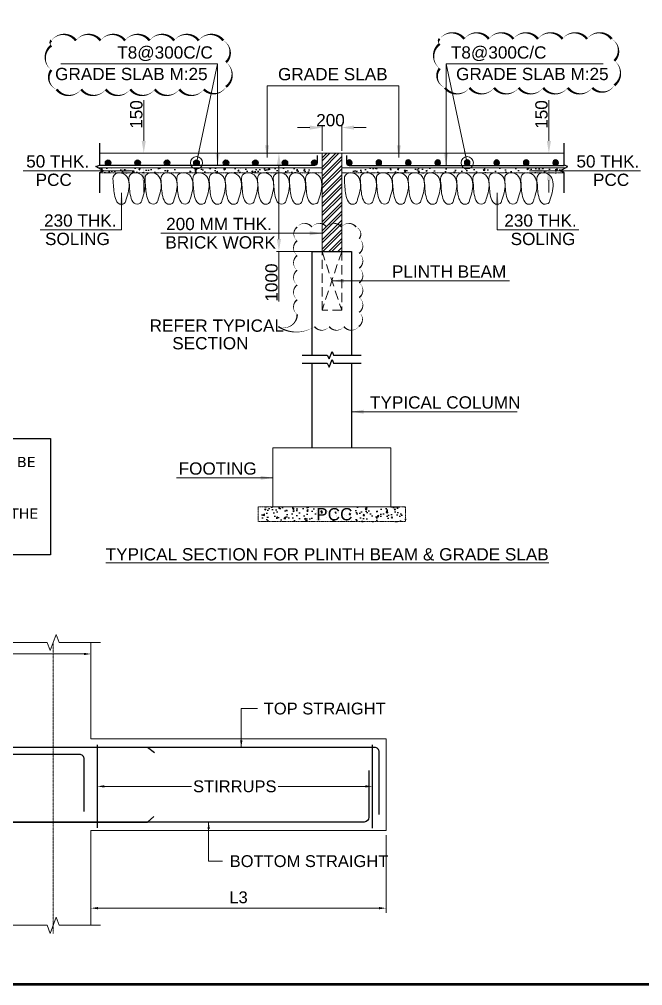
# Model space of a CAD drawing. Header units: metres. Extents: x 79516 to 173451, y -2110733 to -2039064.
# Drawn here: x 121486 to 134179, y -2110733 to -2091047 of the extents above; entities that cross this region are included whole.
import ezdxf
from ezdxf.enums import TextEntityAlignment as Align

# ---------------------------------------------------------------- set-up
doc = ezdxf.new("R2010")
doc.units = ezdxf.units.M
doc.header["$LTSCALE"] = 15
doc.header["$MEASUREMENT"] = 0
doc.header["$PDMODE"] = 35
doc.header["$PDSIZE"] = -10
doc.linetypes.add('DASHDOT', pattern=[25.399999999999995, 12.7, -6.349999999999998, 0, -6.349999999999998])
doc.linetypes.add('HIDDEN', pattern=[0.375, 0.25, -0.125])
for name, color, linetype, lineweight in [('BEAM SECTION_ASC', 10, 'Continuous', 9), ('BEAM_ASC', 1, 'Continuous', 20), ('BRICK WALL', 8, 'Continuous', 13), ('CENTERLINE_ASC', 250, 'DASHDOT', 0), ('COLUMN SECTION_ASC', 132, 'Continuous', 9), ('COLUMN_ASC', 4, 'Continuous', 30), ('DIMENSION_ASC', 251, 'Continuous', 9), ('DUCT_ASC', 253, 'HIDDEN', 13), ('FOOTING_ASC', 10, 'Continuous', 15), ('HATCH_ASC', 253, 'Continuous', 5), ('LEADER_ASC', 152, 'Continuous', 15), ('PCC_ASC', 252, 'HIDDEN', 0), ('REVISION_ASC', 6, 'Continuous', 20), ('SOLING', 8, 'Continuous', 13), ('STEEL DIST._ASC', 132, 'Continuous', 25), ('STEEL MAIN_ASC', 4, 'Continuous', 30), ('STIRRUPS_ASC', 22, 'Continuous', 5), ('TEXT SCHEDULE_ASC', 7, 'Continuous', 5), ('TEXT_ASC', 7, 'Continuous', 25), ('VIEWPORT_ASC', 6, 'Continuous', 15)]:
    doc.layers.add(name, color=color, linetype=linetype, lineweight=lineweight)
doc.layers.add('S-COLS-HACH', color=251, linetype='Continuous')
doc.styles.add('3 MM', font='verdana.ttf', dxfattribs={"height": 3})
doc.styles.add('ASC_DIMENSION', font='swiss.ttf', dxfattribs={"height": 250})
doc.styles.add('STANDERD ASC', font='swiss.ttf', dxfattribs={"height": 250})
doc.dimstyles.new('ASC_100mm', dxfattribs={"dimtxt": 250, "dimasz": 250, "dimexe": 50, "dimexo": 50, "dimgap": 100, "dimtad": 1, "dimdec": 0, "dimzin": 0, "dimdsep": 46, "dimtxsty": 'ASC_DIMENSION', "dimcen": 0, "dimclrd": 256, "dimclre": 256, "dimclrt": 7, "dimadec": 0, "dimazin": 0, "dimtfac": 1, "dimtdec": 0, "dimtofl": 0, "dimtmove": 0, "dimatfit": 2, "dimfxl": 1, "dimtolj": 1, "dimtzin": 0, "dimlwd": -1, "dimlwe": -1, "dimarcsym": 1})
doc.dimstyles.new('ASC_50mm', dxfattribs={"dimtxt": 250, "dimasz": 250, "dimexe": 50, "dimexo": 50, "dimgap": 25, "dimtad": 1, "dimdec": 0, "dimlfac": 0.5, "dimzin": 0, "dimdsep": 46, "dimtxsty": 'ASC_DIMENSION', "dimcen": 0, "dimclrd": 256, "dimclre": 256, "dimclrt": 7, "dimadec": 0, "dimazin": 0, "dimtfac": 1, "dimtdec": 0, "dimtofl": 0, "dimtmove": 0, "dimatfit": 2, "dimfxl": 1, "dimtolj": 1, "dimtzin": 0, "dimlwd": -1, "dimlwe": -1, "dimarcsym": 1})
doc.dimstyles.new('ASC_MM', dxfattribs={"dimtxt": 210, "dimasz": 150, "dimexe": 50, "dimexo": 50, "dimgap": 100, "dimtad": 1, "dimdec": 0, "dimzin": 0, "dimdsep": 46, "dimtxsty": 'ASC_DIMENSION', "dimcen": 0, "dimclrd": 256, "dimclre": 256, "dimclrt": 7, "dimadec": 0, "dimazin": 0, "dimtfac": 1, "dimtdec": 0, "dimtofl": 0, "dimtmove": 0, "dimatfit": 2, "dimfxl": 1, "dimtolj": 1, "dimtzin": 0, "dimlwd": -1, "dimlwe": -1, "dimarcsym": 1})

# ---------------------------------------------------------------- blocks, each defined once
blk = doc.blocks.new('*D26')
at = {"layer": 'Defpoints', "color": 0, "transparency": 16777216}
for p in [(50802.6267456999, -4794.285759734921), (44558.86972791381, -5782.130906693987), (44558.86972791381, -6436.736276403972)]:
    blk.add_point(p, dxfattribs=at)
at = {"layer": 'DIMENSION_ASC', "transparency": 16777216}
for p, q in [((50802.6267456999, -4894.285759734921), (50802.6267456999, -6536.736276403972)), ((44558.86972791381, -5882.130906693987), (44558.86972791381, -6536.736276403972)), ((50652.6267456999, -6436.736276403972), (44708.86972791381, -6436.736276403972))]:
    blk.add_line(p, q, dxfattribs=at)
for points in [[(44708.86972791381, -6411.736276403972), (44708.86972791381, -6461.736276403972), (44558.86972791381, -6436.736276403972)], [(50652.6267456999, -6411.736276403972), (50652.6267456999, -6461.736276403972), (50802.6267456999, -6436.736276403972)]]:
    blk.add_solid(points, dxfattribs=at)
at = {"layer": 'DIMENSION_ASC', "color": 7, "transparency": 16777216, "insert": (47680.74823680686, -6208.256982446062), "char_height": 250, "attachment_point": 5, "style": 'ASC_DIMENSION'}
blk.add_mtext('\\A1;L3', dxfattribs=at)
blk = doc.blocks.new('*D28')
at = {"layer": 'Defpoints', "color": 0, "transparency": 16777216}
for p in [(35458.29212562484, -1057.288369690097), (44558.86972791352, -2854.285759734921), (35458.29212562484, -3151.036650836293)]:
    blk.add_point(p, dxfattribs=at)
at = {"layer": 'DIMENSION_ASC', "transparency": 16777216}
for p, q in [((35458.29212562484, -3051.036650836293), (35458.29212562484, -957.2883696900972)), ((44558.86972791352, -2754.285759734921), (44558.86972791352, -957.2883696900972)), ((44408.86972791352, -1057.288369690097), (35608.29212562484, -1057.288369690097))]:
    blk.add_line(p, q, dxfattribs=at)
for points in [[(35608.29212562484, -1032.288369690097), (35608.29212562484, -1082.288369690097), (35458.29212562484, -1057.288369690097)], [(44408.86972791352, -1032.288369690097), (44408.86972791352, -1082.288369690097), (44558.86972791352, -1057.288369690097)]]:
    blk.add_solid(points, dxfattribs=at)
at = {"layer": 'DIMENSION_ASC', "color": 7, "transparency": 16777216, "insert": (40008.58092676918, -828.8090757321881), "char_height": 250, "attachment_point": 5, "style": 'ASC_DIMENSION'}
blk.add_mtext('\\A1;L3x1.5', dxfattribs=at)
blk = doc.blocks.new('*D36')
at = {"layer": 'Defpoints', "color": 0, "transparency": 16777216}
for p in [(44692.48915191009, -3859.756209142448), (50509.6288858651, -3859.756209142448), (50509.6288858651, -3859.756209142448)]:
    blk.add_point(p, dxfattribs=at)
at = {"layer": 'DIMENSION_ASC', "transparency": 16777216}
for p, q in [((44842.48915191009, -3859.756209142448), (46684.44326871787, -3859.756209142448)), ((50359.6288858651, -3859.756209142448), (48517.67476905732, -3859.756209142448))]:
    blk.add_line(p, q, dxfattribs=at)
for points in [[(44842.48915191009, -3834.756209142448), (44842.48915191009, -3884.756209142448), (44692.48915191009, -3859.756209142448)], [(50359.6288858651, -3834.756209142448), (50359.6288858651, -3884.756209142448), (50509.6288858651, -3859.756209142448)]]:
    blk.add_solid(points, dxfattribs=at)
at = {"layer": 'DIMENSION_ASC', "color": 7, "transparency": 16777216, "insert": (47601.05901888759, -3859.756209142448), "char_height": 250, "attachment_point": 5, "style": 'ASC_DIMENSION'}
blk.add_mtext('\\A1;STIRRUPS', dxfattribs=at)
blk = doc.blocks.new('*D45')
at = {"layer": 'Defpoints', "color": 0, "transparency": 16777216}
for p in [(126771.6467766969, -2093774.790447867), (127649.6540700458, -2093774.790447867), (127649.6540700458, -2095774.790447867)]:
    blk.add_point(p, dxfattribs=at)
at = {"layer": 'DIMENSION_ASC', "transparency": 16777216}
for p, q in [((127599.6540700458, -2093774.790447867), (126721.6467766969, -2093774.790447867)), ((126771.6467766969, -2095524.790447867), (126771.6467766969, -2094024.790447867)), ((127599.6540700458, -2095774.790447867), (126721.6467766969, -2095774.790447867)), ((126771.6467766969, -2095774.790447867), (126771.6467766969, -2096793.391941417))]:
    blk.add_line(p, q, dxfattribs=at)
for points in [[(126813.3134433636, -2094024.790447867), (126729.9801100302, -2094024.790447867), (126771.6467766969, -2093774.790447867)], [(126729.9801100302, -2095524.790447867), (126813.3134433636, -2095524.790447867), (126771.6467766969, -2095774.790447867)]]:
    blk.add_solid(points, dxfattribs=at)
at = {"layer": 'DIMENSION_ASC', "color": 7, "transparency": 16777216, "insert": (126621.6467766969, -2096409.091194642), "char_height": 250, "attachment_point": 5, "rotation": 90, "style": 'ASC_DIMENSION'}
blk.add_mtext('\\A1;1000', dxfattribs=at)
blk = doc.blocks.new('*D46')
at = {"layer": 'Defpoints', "color": 0, "transparency": 16777216}
for p in [(124019.0703941823, -2093774.790447867), (124074.9717747357, -2093774.790447867), (124075.8664163909, -2094074.790447867)]:
    blk.add_point(p, dxfattribs=at)
at = {"layer": 'DIMENSION_ASC', "transparency": 16777216}
for p, q in [((124019.0703941823, -2093524.790447867), (124019.0703941823, -2092696.956096203)), ((124024.9717747357, -2093774.790447867), (123969.0703941823, -2093774.790447867)), ((124025.8664163909, -2094074.790447867), (123969.0703941823, -2094074.790447867)), ((124019.0703941823, -2094324.790447867), (124019.0703941823, -2094574.790447867))]:
    blk.add_line(p, q, dxfattribs=at)
for points in [[(123977.4037275157, -2093524.790447867), (124060.737060849, -2093524.790447867), (124019.0703941823, -2093774.790447867)], [(124060.737060849, -2094324.790447867), (123977.4037275157, -2094324.790447867), (124019.0703941823, -2094074.790447867)]]:
    blk.add_solid(points, dxfattribs=at)
at = {"layer": 'DIMENSION_ASC', "color": 7, "transparency": 16777216, "insert": (123869.0703941823, -2092985.873272035), "char_height": 250, "attachment_point": 5, "rotation": 90, "style": 'ASC_DIMENSION'}
blk.add_mtext('\\A1;150', dxfattribs=at)
blk = doc.blocks.new('*D47')
at = {"layer": 'Defpoints', "color": 0, "transparency": 16777216}
for p in [(132269.4360471459, -2093774.790447867), (132325.3374276992, -2093774.790447867), (132325.3374276992, -2094074.790447867)]:
    blk.add_point(p, dxfattribs=at)
at = {"layer": 'DIMENSION_ASC', "transparency": 16777216}
for p, q in [((132269.4360471459, -2093524.790447867), (132269.4360471459, -2092696.956096203)), ((132275.3374276992, -2093774.790447867), (132219.4360471459, -2093774.790447867)), ((132275.3374276992, -2094074.790447867), (132219.4360471459, -2094074.790447867)), ((132269.4360471459, -2094324.790447867), (132269.4360471459, -2094574.790447867))]:
    blk.add_line(p, q, dxfattribs=at)
for points in [[(132227.7693804792, -2093524.790447867), (132311.1027138125, -2093524.790447867), (132269.4360471459, -2093774.790447867)], [(132311.1027138125, -2094324.790447867), (132227.7693804792, -2094324.790447867), (132269.4360471459, -2094074.790447867)]]:
    blk.add_solid(points, dxfattribs=at)
at = {"layer": 'DIMENSION_ASC', "color": 7, "transparency": 16777216, "insert": (132119.4360471459, -2092985.873272035), "char_height": 250, "attachment_point": 5, "rotation": 90, "style": 'ASC_DIMENSION'}
blk.add_mtext('\\A1;150', dxfattribs=at)
blk = doc.blocks.new('dwgED42')
at = {"layer": 'SOLING', "start_tangent": (0.3163462189294207, 0.948643805529272), "end_tangent": (0.3163462189294207, 0.948643805529272)}
for points in [[(-4031.495164853754, -538.3163966261782), (-3976.21179536893, -185.5274446206167), (-4044.252580975182, -45.2618471137248), (-4218.607880105497, -7.007740470115095), (-4278.143475039629, -45.2618471137248), (-4295.153856383637, -206.779726089444), (-4252.627903020475, -521.3145714518614), (-4163.324510619277, -636.0774311944842), (-4052.757771648699, -602.073241034057), (-4031.495164853754, -538.3163966261782)], [(-3706.902558106231, -536.458551232703), (-3651.619188621407, -183.6695992262103), (-3719.659974229056, -43.40400171978399), (-3894.015273357742, -5.149895075708628), (-3953.550868292106, -43.40400171978399), (-3970.561249637511, -204.9218806955032), (-3928.035296274582, -519.4567260579206), (-3838.731903873384, -634.2195858005434), (-3728.165164901176, -600.2153956401162), (-3706.902558106231, -536.458551232703)], [(-3379.238815914374, -536.458551232703), (-3323.955446427921, -183.6695992266759), (-3391.99623203557, -43.40400171978399), (-3566.351531164488, -5.149895075708628), (-3625.88712609862, -43.40400171978399), (-3642.897507444257, -204.9218806959689), (-3600.371554081095, -519.4567260579206), (-3511.0681616785, -634.2195858010091), (-3400.501422707923, -600.2153956405818), (-3379.238815914374, -536.458551232703)], [(-3054.425204391358, -538.3163966271095), (-2999.141834906768, -185.5274446210824), (-3067.182620512787, -45.26184711419046), (-3241.537919643102, -7.007740470580757), (-3301.073514577234, -45.26184711419046), (-3318.083895921241, -206.7797260903753), (-3275.55794255808, -521.3145714523271), (-3186.254550156882, -636.0774311954156), (-3075.687811186304, -602.0732410349883), (-3054.425204391358, -538.3163966271095)], [(-2731.690443038009, -536.4585512331687), (-2676.407073553186, -183.6695992266759), (-2744.447859160602, -43.40400172024965), (-2918.803158289753, -5.149895076174289), (-2978.338753223652, -43.40400172024965), (-2995.349134569289, -204.9218806959689), (-2952.823181206128, -519.4567260583863), (-2863.51978880493, -634.2195858010091), (-2752.953049832722, -600.2153956405818), (-2731.690443038009, -536.4585512331687)], [(-2404.679740117164, -538.7808579755947), (-2349.396370632574, -185.9919059695676), (-2417.437156240223, -45.72630846267566), (-2591.792455367511, -7.472201819065958), (-2651.32805030304, -45.72630846267566), (-2668.338431648677, -207.2441874388605), (-2625.812478285516, -521.7790328012779), (-2536.509085882921, -636.5418925434351), (-2425.94234691211, -602.5377023834735), (-2404.679740117164, -538.7808579755947)], [(-2072.286119388649, -538.7808579755947), (-2017.002749902429, -185.9919059700333), (-2085.043535510078, -45.72630846314132), (-2259.398834638763, -7.47220181953162), (-2318.934429573128, -45.72630846314132), (-2335.944810918532, -207.2441874388605), (-2293.418857555371, -521.7790328012779), (-2204.115465152776, -636.5418925439008), (-2093.548726183595, -602.5377023834735), (-2072.286119388649, -538.7808579755947)], [(-1745.305330054369, -538.7808579755947), (-1690.021960568381, -185.9919059700333), (-1758.06274617603, -45.72630846314132), (-1932.418045304948, -7.47220181953162), (-1991.953640238848, -45.72630846314132), (-2008.964021584485, -207.2441874388605), (-1966.43806822109, -521.7790328012779), (-1877.134675818495, -636.5418925439008), (-1766.567936849548, -602.5377023834735), (-1745.305330054369, -538.7808579755947)], [(-1413.671522110235, -536.458551232703), (-1358.388152623782, -183.6695992266759), (-1426.428938231431, -43.40400171978399), (-1600.784237360349, -5.149895075708628), (-1660.319832294481, -43.40400171978399), (-1677.330213640118, -204.9218806959689), (-1634.804260276956, -519.4567260579206), (-1545.500867874362, -634.2195858010091), (-1434.934128903784, -600.2153956405818), (-1413.671522110235, -536.458551232703)], [(-1088.85791058722, -538.3163966271095), (-1033.574541102629, -185.5274446210824), (-1101.615326708648, -45.26184711419046), (-1275.970625838963, -7.007740470580757), (-1335.506220773095, -45.26184711419046), (-1352.516602117103, -206.7797260903753), (-1309.990648753941, -521.3145714523271), (-1220.687256352743, -636.0774311954156), (-1110.120517382165, -602.0732410349883), (-1088.85791058722, -538.3163966271095)], [(-766.1231492336374, -536.4585512331687), (-710.839779749047, -183.6695992266759), (-778.8805653564632, -43.40400172024965), (-953.2358644853812, -5.149895076174289), (-1012.771459419513, -43.40400172024965), (-1029.78184076515, -204.9218806959689), (-987.2558874019887, -519.4567260583863), (-897.9524950007908, -634.2195858010091), (-787.3857560285833, -600.2153956405818), (-766.1231492336374, -536.4585512331687)], [(-439.1124463132583, -538.7808579755947), (-383.8290768284351, -185.9919059695676), (-451.8698624360841, -45.72630846267566), (-626.2251615633722, -7.472201819065958), (-685.7607564989012, -45.72630846267566), (-702.7711378445383, -207.2441874388605), (-660.2451844813768, -521.7790328012779), (-570.9417920787819, -636.5418925434351), (-460.3750531079713, -602.5377023834735), (-439.1124463132583, -538.7808579755947)], [(-110.4812352305744, -537.0966252684593), (-55.19786574575119, -184.3076732628979), (-123.2386513534002, -44.04207575600594), (-297.5939504806884, -5.78796911239624), (-357.1295454162173, -44.04207575600594), (-374.1399267618544, -205.5599547321908), (-331.6139733986929, -520.0948000941426), (-242.310580996098, -634.8576598367654), (-131.7438420255203, -600.8534696763381), (-110.4812352305744, -537.0966252684593)]]:
    blk.add_spline(points, degree=3, dxfattribs=at)
blk = doc.blocks.new('*D50')
at = {"layer": 'Defpoints', "color": 0, "transparency": 16777216}
for p in [(128049.6540700456, -2093252.408120849), (127649.6540700458, -2093774.790447867), (128049.6540700456, -2093774.790447867)]:
    blk.add_point(p, dxfattribs=at)
at = {"layer": 'DIMENSION_ASC', "transparency": 16777216}
for p, q in [((127649.6540700458, -2093724.790447867), (127649.6540700458, -2093202.408120849)), ((128049.6540700456, -2093724.790447867), (128049.6540700456, -2093202.408120849)), ((127399.6540700458, -2093252.408120849), (127149.6540700458, -2093252.408120849)), ((128299.6540700456, -2093252.408120849), (128549.6540700456, -2093252.408120849))]:
    blk.add_line(p, q, dxfattribs=at)
for points in [[(127399.6540700458, -2093294.074787515), (127399.6540700458, -2093210.741454182), (127649.6540700458, -2093252.408120849)], [(128299.6540700456, -2093210.741454182), (128299.6540700456, -2093294.074787515), (128049.6540700456, -2093252.408120849)]]:
    blk.add_solid(points, dxfattribs=at)
at = {"layer": 'DIMENSION_ASC', "color": 7, "transparency": 16777216, "insert": (127822.1304585283, -2093102.408120849), "char_height": 250, "attachment_point": 5, "style": 'ASC_DIMENSION'}
blk.add_mtext('\\A1;200', dxfattribs=at)
blk = doc.blocks.new('STEEL DIST.')
at = {"layer": 'STEEL DIST._ASC'}
h = blk.add_hatch(color=155, dxfattribs=at)
h.dxf.hatch_style = 1
edge = h.paths.add_edge_path()
edge.add_arc((0, -8.731149137020111e-11), 74.99999999999922, -180, 180)
blk.add_circle((0, 0), 74.99999999999922, dxfattribs=at)
blk = doc.blocks.new('A$C0D4F570E')
at = {"layer": 'BEAM SECTION_ASC', "ltscale": 10}
for p, q in [((44558.86972791352, -2854.285759734921), (50802.6267456999, -2854.285759734921)), ((50802.62674569985, -4794.285759734921), (50802.62674569985, -2854.285759734921)), ((44558.86972791352, -4794.285759734921), (50802.6267456999, -4794.285759734921))]:
    blk.add_line(p, q, dxfattribs=at)
at = {"layer": 'CENTERLINE_ASC', "ltscale": 0.05}
blk.add_line((43758.86972791352, -814.1885880688496), (43758.86972791352, -6970.605509143526), dxfattribs=at)
at = {"layer": 'COLUMN SECTION_ASC', "ltscale": 10}
for p, q in [((44558.86972791352, -2854.285759734921), (44558.86972791352, -814.1885880688496)), ((44558.86972791352, -6797.865906752471), (44558.86972791352, -4794.285759734921))]:
    blk.add_line(p, q, dxfattribs=at)
at = {"layer": 'HATCH_ASC', "linetype": 'Continuous'}
for points in [[(42758.86972791352, -814.1885880688496), (43633.86972791312, -814.1885880688496), (43696.36972791346, -985.9059267869452), (43821.36972791352, -642.4712493537227), (43883.8697279132, -814.1885880688496), (44758.86972791346, -814.1885880688496)], [(42758.86972791352, -6797.865906752471), (43633.86972791312, -6797.865906752471), (43696.36972791346, -6969.583245470538), (43821.36972791352, -6626.148568037344), (43883.8697279132, -6797.865906752471), (44758.86972791346, -6797.865906752471)]]:
    blk.add_lwpolyline(points, dxfattribs=at)
at = {"layer": 'STEEL MAIN_ASC'}
for points in [[(45903.09023454454, -3151.036650836293), (45754.05991248292, -3035.093759734737), (26996.37430416082, -3035.093759734737), (26881.52401566796, -3143.187781960063)], [(20771.14781760622, -4497.53486863352), (20932.60646518628, -4613.477759735077), (45754.05991248292, -4613.477759735077), (45891.92783619364, -4497.53486863352)]]:
    blk.add_lwpolyline(points, dxfattribs=at)
for points in [[(50658.8981011482, -4456.481209129561), (50658.89810114837, -3135.093759734737, 0.4142135623730951), (50558.89810114831, -3035.093759734737), (35590.6943232473, -3035.093759734737), (35458.29212562484, -3151.036650836293)], [(44415.14108336199, -4387.759362640092), (44415.1410833621, -3283.591927239147, 0.4142135623730951), (44315.14108336205, -3183.591927239177), (38433.06778762647, -3183.591927239235), (38299.60494832174, -3299.534818340791)], [(50438.96134194417, -3525.579834131437), (50438.96134194417, -4513.477759735106, -0.4142135623730951), (50338.96134194423, -4613.477759735077), (41746.14368411287, -4613.477759735077), (41626.02155026959, -4497.53486863352)]]:
    blk.add_lwpolyline(points, format="xyb", dxfattribs=at)
at = {"layer": 'STIRRUPS_ASC', "lineweight": 25, "ltscale": 10}
for p, q in [((44692.48915191009, -2979.989969586488), (44692.48915191009, -4739.522448698379)), ((50509.6288858651, -2976.758879044675), (50509.6288858651, -4740.981209129561))]:
    blk.add_line(p, q, dxfattribs=at)
at = {"layer": 'TEXT_ASC', "style": 'STANDERD ASC'}
for s, p in [('TOP STRAIGHT', (48214.18826499756, -2337.010443333798)), ('BOTTOM STRAIGHT', (47493.6583134245, -5566.444740903069))]:
    blk.add_text(s, height=250, dxfattribs=at).set_placement(p)
at = {"layer": 'DIMENSION_ASC'}
for base, p1, p2, text, picture, middle in [((35458.29212562484, -1057.288369690097), (44558.86972791352, -2854.285759734921), (35458.29212562484, -3151.036650836293), 'L3x1.5', '*D28', (40008.58092676918, -828.8090757321881)), ((44558.86972791381, -6436.736276403972), (50802.6267456999, -4794.285759734921), (44558.86972791381, -5782.130906693987), 'L3', '*D26', (47680.74823680686, -6208.256982446062))]:
    dim = blk.add_linear_dim(base=base, p1=p1, p2=p2, text=text, dimstyle='ASC_MM', override={"dimexe": 100, "dimexo": 100, "dimgap": 100, "dimfxl": 100, "dimarcsym": 1}, dxfattribs=at)
    dim.commit()
    dim.dimension.update_dxf_attribs({"geometry": picture, "text_midpoint": middle})
dim = blk.add_linear_dim(base=(50509.6288858651, -3859.756209142433), p1=(44692.48915191009, -3859.756209142433), p2=(50509.6288858651, -3859.756209142433), text='STIRRUPS', dimstyle='ASC_MM', override={"dimexe": 0, "dimexo": 0, "dimgap": 100, "dimtad": 0, "dimfxl": 0, "dimarcsym": 1}, dxfattribs=at)
dim.commit()
dim.dimension.update_dxf_attribs({"geometry": '*D36', "text_midpoint": (47601.05901888759, -3859.756209142433), "insert": (0, 1.455191522836685e-11)})
at = {"layer": 'LEADER_ASC'}
for points in [[(47738.40728554071, -3035.093759734737), (47738.40728554071, -2214.56356898669), (48079.60548977376, -2214.56356898669)], [(47048.71689303056, -4614.035944599134), (47048.71689303056, -5442.998900236067), (47339.76077470515, -5442.998900236067)]]:
    blk.add_leader(points, dimstyle='ASC_MM', override={"dimexe": 100, "dimexo": 100, "dimgap": 100, "dimtad": 0, "dimfxl": 100}, dxfattribs=at)

msp = doc.modelspace()

# ---------------------------------------------------------------- hatches: boundary and pattern name
at = {"layer": 'BRICK WALL'}
h = msp.add_hatch(dxfattribs=at)
h.set_pattern_fill('ANSI32', color=256, scale=350)
h.set_pattern_definition([(45, (-967536.6591994818, -616054.5812060786), (-92.80776503073437, 92.80776503073437), []), (45, (-967474.7873562318, -616054.5812060786), (-92.80776503073437, 92.80776503073437), [])])
h.paths.add_polyline_path([(127649.6540700458, -2095774.790447867), (128049.6540700456, -2095774.790447867), (128049.6540700456, -2093774.790447867), (127649.6540700458, -2093774.790447867)])
at = {"layer": 'S-COLS-HACH'}
h = msp.add_hatch(dxfattribs=at)
h.set_pattern_fill('AR-CONC', color=256, scale=40)
h.set_pattern_definition([(50, (-958343.5537802307, -618629.7571829329), (286.9040730403014, -25.10085399303804), [30, -330]), (355, (-958343.5537802307, -618629.7571829329), (-55.50053344520001, 300.8768534800047), [24, -264]), (100.45144446, (-958319.6451078306, -618631.848920533), (231.4035386908448, 275.7759963874518), [25.49607679999992, -280.4568447999987]), (46.1842, (-958343.5537802307, -618549.7571829329), (426.896532268629, -66.20771231723062), [45, -495]), (96.63563549, (-958307.9790822307, -618555.274505733), (373.8647782696913, 389.6474403098202), [38.2441368, -420.685504]), (351.1841639899999, (-958343.5537802307, -618549.7571829329), (373.8647780219093, 389.6474401079961), [36, -396.0000004]), (21, (-958303.5537802307, -618569.7571829329), (238.7628208473847, -161.0475562661355), [30, -330]), (326.0000000000001, (-958303.5537802307, -618569.7571829329), (97.32613276863269, 290.0600180187412), [24, -264]), (71.45144474, (-958283.6568786307, -618583.177812533), (336.0889506919884, 129.0124611225415), [25.496076, -280.4568448]), (37.50000000000001, (-958343.5537802307, -618629.7571829329), (4.86394212691625, 133.1575415325246), [0, -260.8, 0, -268, 0, -265]), (7.499999999999999, (-958343.5537802307, -618629.7571829329), (105.2278149768594, 157.7646847529441), [0, -152.8, 0, -254.8, 0, -101]), (327.5, (-958432.7537802306, -618629.7571829329), (213.5289744689636, -9.021948693751902), [0, -100, 0, -312, 0, -414]), (317.5, (-958472.7537802306, -618629.7571829329), (233.2744677369545, 40.04199293292709), [0, -130, 0, -207.2, 0, -294])])
edge = h.paths.add_edge_path()
edge.add_spline(control_points=[(127092.0047785892, -2094174.790447867), (127085.3787992911, -2094174.428816657), (127078.7386092839, -2094174.423676248), (127072.1265924507, -2094174.790447867)], knot_values=[632.5658173602789, 632.5658173602789, 632.5658173602789, 632.5658173602789, 651.4751512003119, 651.4751512003119, 651.4751512003119, 651.4751512003119], degree=3, periodic=0)
edge.add_spline(control_points=[(126785.9009229285, -2094174.790447867), (126765.7094413689, -2094171.405582345), (126744.9570887375, -2094171.254903502), (126724.8862474218, -2094174.790447867)], knot_values=[612.5848595992817, 612.5848595992817, 612.5848595992817, 612.5848595992817, 670.8883305611779, 670.8883305611779, 670.8883305611779, 670.8883305611779], degree=3, periodic=0)
edge.add_spline(control_points=[(126448.707396775, -2094174.790447867), (126437.8410039113, -2094173.818400145), (126426.899068446, -2094173.795586242), (126416.0696963571, -2094174.790447867)], knot_values=[626.4262791751638, 626.4262791751638, 626.4262791751638, 626.4262791751638, 657.5012107173678, 657.5012107173678, 657.5012107173678, 657.5012107173678], degree=3, periodic=0)
edge.add_spline(control_points=[(126138.3525500589, -2094174.790447867), (126118.1610684963, -2094171.405582344), (126097.4087158616, -2094171.254903501), (126077.3378745432, -2094174.790447867)], knot_values=[612.5848595944813, 612.5848595944813, 612.5848595944813, 612.5848595944813, 670.8883305652107, 670.8883305652107, 670.8883305652107, 670.8883305652107], degree=3, periodic=0)
edge.add_spline(control_points=[(125785.8118948622, -2094174.790447867), (125779.1859155553, -2094174.428816656), (125772.5457255393, -2094174.423676246), (125765.9337086972, -2094174.790447867)], knot_values=[632.5658173480567, 632.5658173480567, 632.5658173480567, 632.5658173480567, 651.4751512131558, 651.4751512131558, 651.4751512131558, 651.4751512131558], degree=3, periodic=0)
edge.add_spline(control_points=[(125458.8311055126, -2094174.790447867), (125452.2051262162, -2094174.428816658), (125445.5649362106, -2094174.423676248), (125438.952919379, -2094174.790447867)], knot_values=[632.5658173628395, 632.5658173628395, 632.5658173628395, 632.5658173628395, 651.4751511980326, 651.4751511980326, 651.4751511980326, 651.4751511980326], degree=3, periodic=0)
edge.add_spline(control_points=[(125126.4374847902, -2094174.790447867), (125119.8115054887, -2094174.428816657), (125113.171315478, -2094174.423676247), (125106.5592986413, -2094174.790447867)], knot_values=[632.5658173553514, 632.5658173553514, 632.5658173553514, 632.5658173553514, 651.4751512051773, 651.4751512051773, 651.4751512051773, 651.4751512051773], degree=3, periodic=0)
edge.add_spline(control_points=[(124820.3336291243, -2094174.790447867), (124800.1421475648, -2094171.405582345), (124779.3897949334, -2094171.254903502), (124759.3189536177, -2094174.790447867)], knot_values=[612.5848595992346, 612.5848595992346, 612.5848595992346, 612.5848595992346, 670.8883305611236, 670.8883305611236, 670.8883305611236, 670.8883305611236], degree=3, periodic=0)
edge.add_spline(control_points=[(124483.1401029725, -2094174.790447867), (124472.2737101074, -2094173.818400145), (124461.3317746409, -2094173.795586242), (124450.5024025508, -2094174.790447867)], knot_values=[626.4262791736322, 626.4262791736322, 626.4262791736322, 626.4262791736322, 657.5012107195372, 657.5012107195372, 657.5012107195372, 657.5012107195372], degree=3, periodic=0)
edge.add_spline(control_points=[(124172.7852562525, -2094174.790447867), (124152.5937746912, -2094171.405582344), (124131.8414220577, -2094171.254903501), (124111.7705807403, -2094174.790447867)], knot_values=[612.5848595965562, 612.5848595965562, 612.5848595965562, 612.5848595965562, 670.888330563933, 670.888330563933, 670.888330563933, 670.888330563933], degree=3, periodic=0)
edge.add_spline(control_points=[(123845.1215140624, -2094174.790447867), (123824.9300324991, -2094171.405582344), (123804.1776798636, -2094171.254903501), (123784.1068385444, -2094174.790447867)], knot_values=[612.5848595928255, 612.5848595928255, 612.5848595928255, 612.5848595928255, 670.8883305657308, 670.8883305657308, 670.8883305657308, 670.8883305657308], degree=3, periodic=0)
edge.add_spline(control_points=[(123506.0701425116, -2094174.790447867), (123495.2037496465, -2094173.818400145), (123484.2618141801, -2094173.795586242), (123473.4324420898, -2094174.790447867)], knot_values=[626.4262791722582, 626.4262791722582, 626.4262791722582, 626.4262791722582, 657.5012107181575, 657.5012107181575, 657.5012107181575, 657.5012107181575], degree=3, periodic=0)
edge.add_line((123473.4324420898, -2094174.790447867), (123121.4876877288, -2094174.790447867))
edge.add_line((123121.4876877288, -2094174.790447867), (123121.4876877288, -2094074.790447867))
edge.add_line((123121.4876877288, -2094074.790447867), (127449.6540700457, -2094074.790447867))
edge.add_line((127449.6540700457, -2094074.790447867), (127449.6540700457, -2094174.790447867))
edge.add_line((127449.6540700457, -2094174.790447867), (127092.0047785892, -2094174.790447867))
edge.add_line((127072.1265924507, -2094174.790447867), (126785.9009229285, -2094174.790447867))
edge.add_line((126724.8862474218, -2094174.790447867), (126448.707396775, -2094174.790447867))
edge.add_line((126416.0696963571, -2094174.790447867), (126138.3525500587, -2094174.790447867))
edge.add_line((126077.337874543, -2094174.790447867), (125785.8118948621, -2094174.790447867))
edge.add_line((125765.9337086973, -2094174.790447867), (125458.8311055126, -2094174.790447867))
edge.add_line((125438.952919379, -2094174.790447867), (125126.4374847901, -2094174.790447867))
edge.add_line((125106.5592986413, -2094174.790447867), (124820.3336291243, -2094174.790447867))
edge.add_line((124759.3189536177, -2094174.790447867), (124483.1401029725, -2094174.790447867))
edge.add_line((124450.5024025508, -2094174.790447867), (124172.7852562526, -2094174.790447867))
edge.add_line((124111.7705807403, -2094174.790447867), (123845.1215140623, -2094174.790447867))
edge.add_line((123784.1068385444, -2094174.790447867), (123506.0701425116, -2094174.790447867))
h = msp.add_hatch(dxfattribs=at)
h.set_pattern_fill('AR-CONC', color=256, scale=40, angle=180)
h.set_pattern_definition([(50, (-958343.5537802307, -618629.7571829329), (286.9040730403014, -25.10085399303804), [30, -330]), (355, (-958343.5537802307, -618629.7571829329), (-55.50053344520001, 300.8768534800047), [24, -264]), (100.45144446, (-958319.6451078306, -618631.848920533), (231.4035386908448, 275.7759963874518), [25.49607679999991, -280.4568447999986]), (46.1842, (-958343.5537802307, -618549.7571829329), (426.896532268629, -66.20771231723062), [45, -495]), (96.63563549, (-958307.9790822307, -618555.274505733), (373.8647782696913, 389.6474403098202), [38.2441368, -420.685504]), (351.1841639899999, (-958343.5537802307, -618549.7571829329), (373.8647780219093, 389.6474401079961), [36, -396.0000004]), (21, (-958303.5537802307, -618569.7571829329), (238.7628208473847, -161.0475562661355), [30, -330]), (326.0000000000001, (-958303.5537802307, -618569.7571829329), (97.32613276863269, 290.0600180187412), [24, -264]), (71.45144474, (-958283.6568786307, -618583.177812533), (336.0889506919884, 129.0124611225415), [25.496076, -280.4568448]), (37.50000000000001, (-958343.5537802307, -618629.7571829329), (4.86394212691625, 133.1575415325246), [0, -260.8, 0, -268, 0, -265]), (7.499999999999999, (-958343.5537802307, -618629.7571829329), (105.2278149768594, 157.7646847529441), [0, -152.8, 0, -254.8, 0, -101]), (327.5, (-958432.7537802306, -618629.7571829329), (213.5289744689636, -9.021948693751902), [0, -100, 0, -312, 0, -414]), (317.5, (-958472.7537802306, -618629.7571829329), (233.2744677369545, 40.04199293292709), [0, -130, 0, -207.2, 0, -294])])
edge = h.paths.add_edge_path()
edge.add_spline(control_points=[(128607.3033615024, -2094174.790447867), (128613.9293408005, -2094174.428816657), (128620.5695308077, -2094174.423676248), (128627.1815476409, -2094174.790447867)], knot_values=[632.5658173602789, 632.5658173602789, 632.5658173602789, 632.5658173602789, 651.4751512003119, 651.4751512003119, 651.4751512003119, 651.4751512003119], degree=3, periodic=0)
edge.add_spline(control_points=[(128913.4072171631, -2094174.790447867), (128933.5986987227, -2094171.405582345), (128954.3510513541, -2094171.254903502), (128974.4218926698, -2094174.790447867)], knot_values=[612.5848595992817, 612.5848595992817, 612.5848595992817, 612.5848595992817, 670.8883305611779, 670.8883305611779, 670.8883305611779, 670.8883305611779], degree=3, periodic=0)
edge.add_spline(control_points=[(129250.6007433166, -2094174.790447867), (129261.4671361803, -2094173.818400145), (129272.4090716456, -2094173.795586242), (129283.2384437345, -2094174.790447867)], knot_values=[626.4262791751638, 626.4262791751638, 626.4262791751638, 626.4262791751638, 657.5012107173678, 657.5012107173678, 657.5012107173678, 657.5012107173678], degree=3, periodic=0)
edge.add_spline(control_points=[(129560.9555900327, -2094174.790447867), (129581.1470715953, -2094171.405582344), (129601.89942423, -2094171.254903501), (129621.9702655484, -2094174.790447867)], knot_values=[612.5848595944813, 612.5848595944813, 612.5848595944813, 612.5848595944813, 670.8883305652107, 670.8883305652107, 670.8883305652107, 670.8883305652107], degree=3, periodic=0)
edge.add_spline(control_points=[(129913.4962452294, -2094174.790447867), (129920.1222245363, -2094174.428816656), (129926.7624145523, -2094174.423676246), (129933.3744313944, -2094174.790447867)], knot_values=[632.5658173480567, 632.5658173480567, 632.5658173480567, 632.5658173480567, 651.4751512131558, 651.4751512131558, 651.4751512131558, 651.4751512131558], degree=3, periodic=0)
edge.add_spline(control_points=[(130240.477034579, -2094174.790447867), (130247.1030138754, -2094174.428816658), (130253.743203881, -2094174.423676248), (130260.3552207126, -2094174.790447867)], knot_values=[632.5658173628395, 632.5658173628395, 632.5658173628395, 632.5658173628395, 651.4751511980326, 651.4751511980326, 651.4751511980326, 651.4751511980326], degree=3, periodic=0)
edge.add_spline(control_points=[(130572.8706553014, -2094174.790447867), (130579.4966346029, -2094174.428816657), (130586.1368246136, -2094174.423676247), (130592.7488414503, -2094174.790447867)], knot_values=[632.5658173553514, 632.5658173553514, 632.5658173553514, 632.5658173553514, 651.4751512051773, 651.4751512051773, 651.4751512051773, 651.4751512051773], degree=3, periodic=0)
edge.add_spline(control_points=[(130878.9745109673, -2094174.790447867), (130899.1659925268, -2094171.405582345), (130919.9183451582, -2094171.254903502), (130939.9891864739, -2094174.790447867)], knot_values=[612.5848595992346, 612.5848595992346, 612.5848595992346, 612.5848595992346, 670.8883305611236, 670.8883305611236, 670.8883305611236, 670.8883305611236], degree=3, periodic=0)
edge.add_spline(control_points=[(131216.1680371191, -2094174.790447867), (131227.0344299842, -2094173.818400145), (131237.9763654507, -2094173.795586242), (131248.8057375408, -2094174.790447867)], knot_values=[626.4262791736322, 626.4262791736322, 626.4262791736322, 626.4262791736322, 657.5012107195372, 657.5012107195372, 657.5012107195372, 657.5012107195372], degree=3, periodic=0)
edge.add_spline(control_points=[(131526.5228838391, -2094174.790447867), (131546.7143654004, -2094171.405582344), (131567.4667180339, -2094171.254903501), (131587.5375593513, -2094174.790447867)], knot_values=[612.5848595965562, 612.5848595965562, 612.5848595965562, 612.5848595965562, 670.888330563933, 670.888330563933, 670.888330563933, 670.888330563933], degree=3, periodic=0)
edge.add_spline(control_points=[(131854.1866260292, -2094174.790447867), (131874.3781075925, -2094171.405582344), (131895.130460228, -2094171.254903501), (131915.2013015472, -2094174.790447867)], knot_values=[612.5848595928255, 612.5848595928255, 612.5848595928255, 612.5848595928255, 670.8883305657308, 670.8883305657308, 670.8883305657308, 670.8883305657308], degree=3, periodic=0)
edge.add_spline(control_points=[(132193.23799758, -2094174.790447867), (132204.104390445, -2094173.818400145), (132215.0463259115, -2094173.795586242), (132225.8756980018, -2094174.790447867)], knot_values=[626.4262791722582, 626.4262791722582, 626.4262791722582, 626.4262791722582, 657.5012107181575, 657.5012107181575, 657.5012107181575, 657.5012107181575], degree=3, periodic=0)
edge.add_line((132225.8756980018, -2094174.790447867), (132577.8204523628, -2094174.790447867))
edge.add_line((132577.8204523628, -2094174.790447867), (132577.8204523628, -2094074.790447867))
edge.add_line((132577.8204523628, -2094074.790447867), (128249.6540700459, -2094074.790447867))
edge.add_line((128249.6540700459, -2094074.790447867), (128249.6540700459, -2094174.790447867))
edge.add_line((128249.6540700459, -2094174.790447867), (128607.3033615024, -2094174.790447867))
edge.add_line((128627.1815476409, -2094174.790447867), (128913.4072171631, -2094174.790447867))
edge.add_line((128974.4218926698, -2094174.790447867), (129250.6007433166, -2094174.790447867))
edge.add_line((129283.2384437345, -2094174.790447867), (129560.9555900329, -2094174.790447867))
edge.add_line((129621.9702655486, -2094174.790447867), (129913.4962452295, -2094174.790447867))
edge.add_line((129933.3744313943, -2094174.790447867), (130240.477034579, -2094174.790447867))
edge.add_line((130260.3552207126, -2094174.790447867), (130572.8706553015, -2094174.790447867))
edge.add_line((130592.7488414503, -2094174.790447867), (130878.9745109673, -2094174.790447867))
edge.add_line((130939.9891864739, -2094174.790447867), (131216.1680371191, -2094174.790447867))
edge.add_line((131248.8057375408, -2094174.790447867), (131526.522883839, -2094174.790447867))
edge.add_line((131587.5375593513, -2094174.790447867), (131854.1866260293, -2094174.790447867))
edge.add_line((131915.2013015472, -2094174.790447867), (132193.23799758, -2094174.790447867))
h = msp.add_hatch(dxfattribs=at)
h.set_pattern_fill('AR-CONC', color=256, scale=40)
h.set_pattern_definition([(50, (-958343.5537802307, -620984.9208187121), (286.9040730403014, -25.10085399303804), [30, -330]), (355, (-958343.5537802307, -620984.9208187121), (-55.50053344520001, 300.8768534800047), [24, -264]), (100.45144446, (-958319.6451078306, -620987.0125563121), (231.4035386908448, 275.7759963874518), [25.49607679999993, -280.4568447999989]), (46.1842, (-958343.5537802307, -620904.9208187121), (426.896532268629, -66.20771231723062), [45, -495]), (96.63563549, (-958307.9790822307, -620910.4381415122), (373.8647782696913, 389.6474403098202), [38.2441368, -420.685504]), (351.1841639899999, (-958343.5537802307, -620904.9208187121), (373.8647780219093, 389.6474401079961), [36, -396.0000004]), (21, (-958303.5537802307, -620924.9208187121), (238.7628208473847, -161.0475562661355), [30, -330]), (326.0000000000001, (-958303.5537802307, -620924.9208187121), (97.32613276863269, 290.0600180187412), [24, -264]), (71.45144474, (-958283.6568786307, -620938.3414483122), (336.0889506919884, 129.0124611225415), [25.496076, -280.4568448]), (37.50000000000001, (-958343.5537802307, -620984.9208187121), (4.86394212691625, 133.1575415325246), [0, -260.8, 0, -268, 0, -265]), (7.499999999999999, (-958343.5537802307, -620984.9208187121), (105.2278149768594, 157.7646847529441), [0, -152.8, 0, -254.8, 0, -101]), (327.5, (-958432.7537802306, -620984.9208187121), (213.5289744689636, -9.021948693751902), [0, -100, 0, -312, 0, -414]), (317.5, (-958472.7537802306, -620984.9208187121), (233.2744677369545, 40.04199293292709), [0, -130, 0, -207.2, 0, -294])])
h.paths.add_polyline_path([(126349.6540700453, -2100978.292204906), (126349.6540700453, -2101278.292204906), (129349.6540700453, -2101278.292204906), (129349.6540700453, -2100978.292204906), (129049.6540700453, -2100978.292204906), (126649.6540700453, -2100978.292204906)])

# ---------------------------------------------------------------- linework, layer by layer
at = {"color": 6, "linetype": 'HIDDEN', "ltscale": 50}
msp.add_line((129049.6540700453, -2100978.292204906), (129349.6540700453, -2100978.292204906), dxfattribs=at)
at = {"color": 8}
for points in [[(123121.4876877288, -2094583.867973187), (123121.4876877289, -2094165.410030033), (123201.8514022491, -2094136.160030033), (123046.5842158572, -2094045.435226876), (123121.4876877289, -2094018.172592672), (123121.4876877288, -2093568.547440257)], [(132577.8204523628, -2094583.867973187), (132577.8204523626, -2094165.410030033), (132497.4567378425, -2094136.160030033), (132652.7239242344, -2094045.435226876), (132577.8204523626, -2094018.172592672), (132577.8204523628, -2093568.547440257)]]:
    msp.add_lwpolyline(points, dxfattribs=at)
at = {"color": 8, "elevation": -8095.129470091309}
for points in [[(127247.24139287, -2097885.767992562), (127752.011947799, -2097885.767992562), (127793.4314367077, -2097966.131707082), (127853.9188025031, -2097810.86452069), (127881.1814367075, -2097885.767992562), (128444.8413200456, -2097885.767992562)], [(127247.2413928697, -2098054.531738219), (127752.0119477988, -2098054.531738219), (127793.4314367075, -2098134.895452739), (127853.9188025029, -2097979.628266348), (127881.1814367073, -2098054.531738219), (128444.8413200454, -2098054.531738219)]]:
    msp.add_lwpolyline(points, dxfattribs=at)
at = {"layer": 'BEAM_ASC'}
for p, q in [((127649.6540700458, -2093774.790447867), (123121.4876877288, -2093774.790447867)), ((128049.6540700456, -2093774.790447867), (132577.8204523628, -2093774.790447867)), ((127649.6540700458, -2094074.790447867), (123096.822986409, -2094074.790447867)), ((128049.6540700456, -2094074.790447867), (132602.4851536826, -2094074.790447867))]:
    msp.add_line(p, q, dxfattribs=at)
at = {"layer": 'BEAM_ASC', "color": 8, "linetype": 'HIDDEN', "ltscale": 50}
for p, q in [((127649.6540700458, -2095774.790447867), (128049.6540700456, -2096974.790447867)), ((128049.6540700456, -2095774.790447867), (127649.6540700458, -2096974.790447867))]:
    msp.add_line(p, q, dxfattribs=at)
at = {"layer": 'BEAM_ASC', "linetype": 'HIDDEN', "ltscale": 50}
msp.add_lwpolyline([(127649.6540700458, -2095774.790447867), (128049.6540700456, -2095774.790447867), (128049.6540700456, -2096974.790447867), (127649.6540700458, -2096974.790447867)], close=True, dxfattribs=at)
at = {"layer": 'BRICK WALL'}
for p, q in [((127649.6540700458, -2095774.790447867), (127649.6540700458, -2093774.790447867)), ((128049.6540700456, -2093774.790447867), (127649.6540700458, -2093774.790447867)), ((128049.6540700456, -2095774.790447867), (128049.6540700456, -2093774.790447867))]:
    msp.add_line(p, q, dxfattribs=at)
at = {"layer": 'COLUMN_ASC'}
for points in [[(127449.6540700456, -2097885.767992562), (127449.6540700457, -2095774.790447867), (128249.6540700457, -2095774.790447867), (128249.6540700456, -2097885.767992562)], [(127449.6540700453, -2099778.292204906), (127449.6540700456, -2098054.531738219)], [(128249.6540700456, -2098054.531738219), (128249.6540700453, -2099778.292204906)]]:
    msp.add_lwpolyline(points, dxfattribs=at)
at = {"layer": 'COLUMN_ASC', "color": 6}
msp.add_lwpolyline([(117414.8846712584, -2099587.829942194), (122123.5319833925, -2099587.829942194), (122123.5319833925, -2101957.149290338), (117414.8846712584, -2101957.149290338)], close=True, dxfattribs=at)
at = {"layer": 'FOOTING_ASC', "ltscale": 50}
msp.add_lwpolyline([(126649.6540700453, -2099778.292204906), (129049.6540700453, -2099778.292204906), (129049.6540700453, -2100978.292204906), (126649.6540700453, -2100978.292204906)], close=True, dxfattribs=at)
at = {"layer": 'PCC_ASC'}
for p, q in [((127649.6540700458, -2094174.790447867), (123121.4876877288, -2094174.790447867)), ((127649.6540700458, -2094174.790447867), (123121.4876877288, -2094174.790447867)), ((128049.6540700456, -2094174.790447867), (132577.8204523628, -2094174.790447867)), ((128049.6540700456, -2094174.790447867), (132577.8204523628, -2094174.790447867))]:
    msp.add_line(p, q, dxfattribs=at)
msp.add_lwpolyline([(126349.6540700453, -2101278.292204906), (129349.6540700453, -2101278.292204906), (129349.6540700453, -2100978.292204906), (126349.6540700453, -2100978.292204906)], close=True, dxfattribs=at)
at = {"layer": 'REVISION_ASC'}
for points, elevation in [([(122138.0187450087, -2091478.997375361, 0, 50, -0.5), (122638.0187450087, -2091478.997375361, 0, 50, -0.5), (123138.0187450087, -2091478.997375361, 0, 50, -0.5), (123638.0187450087, -2091478.997375361, 0, 50, -0.5), (124138.0187450087, -2091478.997375361, 0, 50, -0.5), (124638.0187450087, -2091478.997375361, 0, 50, -0.5), (125138.0187450087, -2091478.997375361, 0, 50, -0.5), (125638.0187450087, -2091478.997375361, 0, 50, -0.4999999999999348), (125694.1307610407, -2091922.885359329, 0, 50, -0.5), (125694.1307610407, -2092422.885359329, 0, 50, -0.5000000000005115), (125244.6282941614, -2092473.382892449, 0, 50, -0.5), (124744.6282941614, -2092473.382892449, 0, 50, -0.5), (124244.6282941614, -2092473.382892449, 0, 50, -0.5), (123744.6282941614, -2092473.382892449, 0, 50, -0.5), (123244.6282941614, -2092473.382892449, 0, 50, -0.5), (122744.6282941614, -2092473.382892449, 0, 50, -0.5), (122244.6282941614, -2092473.382892449, 0, 50, -0.5), (122138.0187450087, -2092079.992441602, 0, 50, -0.5), (122138.0187450087, -2091579.992441602, 0, 50, -0.5)], 30.71100611596012), ([(127143.9890584245, -2095279.282159423, 0, 30, -0.5), (127443.9890584245, -2095279.282159423, 0, 30, -0.5), (127743.9890584245, -2095279.282159423, 0, 30, -0.5), (128043.9890584245, -2095279.282159423, 0, 30, -0.5), (128343.9890584245, -2095279.282159423, 0, 30, -0.4999999999994204), (128406.6521374909, -2095516.619080356, 0, 30, -0.5), (128406.6521374909, -2095816.619080356, 0, 30, -0.5), (128406.6521374909, -2096116.619080356, 0, 30, -0.5), (128406.6521374909, -2096416.619080356, 0, 30, -0.5), (128406.6521374909, -2096716.619080356, 0, 30, -0.5), (128406.6521374909, -2097016.619080356, 0, 30, -0.500000000000387), (128395.9809557318, -2097305.947898597, 0, 30, -0.5), (128095.9809557318, -2097305.947898597, 0, 30, -0.5), (127795.9809557318, -2097305.947898597, 0, 30, -0.5), (127495.9809557318, -2097305.947898597, 0, 30, -0.30434780583602), (126759.7002952627, -2097305.947898597, 0, 30, 0.5497151431647385), (127143.9890584245, -2097057.939795905, 0, 30, -0.5), (127143.9890584245, -2096757.939795905, 0, 30, -0.5), (127143.9890584245, -2096457.939795905, 0, 30, -0.5), (127143.9890584245, -2096157.939795905, 0, 30, -0.5), (127143.9890584245, -2095857.939795905, 0, 30, -0.5), (127143.9890584245, -2095557.939795905, 0, 30, -0.5)], -4047.564735045657)]:
    msp.add_lwpolyline(points, format="xyseb", close=True, dxfattribs=dict(at, elevation=elevation))
msp.add_lwpolyline([(130046.4863854282, -2091446.550359736, 0, 50, -0.5), (130546.4863854282, -2091446.550359736, 0, 50, -0.5), (131046.4863854282, -2091446.550359736, 0, 50, -0.5), (131546.4863854282, -2091446.550359736, 0, 50, -0.5), (132046.4863854282, -2091446.550359736, 0, 50, -0.5), (132546.4863854282, -2091446.550359736, 0, 50, -0.5), (133046.4863854282, -2091446.550359736, 0, 50, -0.5), (133546.4863854282, -2091446.550359736, 0, 50, -0.4999999999999348), (133602.5984014602, -2091890.438343704, 0, 50, -0.5), (133602.5984014602, -2092390.438343704, 0, 50, -0.5000000000005115), (133153.0959345809, -2092440.935876825, 0, 50, -0.5), (132653.0959345809, -2092440.935876825, 0, 50, -0.5), (132153.0959345809, -2092440.935876825, 0, 50, -0.5), (131653.0959345809, -2092440.935876825, 0, 50, -0.5), (131153.0959345809, -2092440.935876825, 0, 50, -0.5), (130653.0959345809, -2092440.935876825, 0, 50, -0.5), (130153.0959345809, -2092440.935876825, 0, 50, -0.5), (130046.4863854282, -2092047.545425978, 0, 50, -0.5), (130046.4863854282, -2091547.545425978, 0, 50, -0.5)], format="xyseb", close=True, dxfattribs=at)
at = {"layer": 'STEEL MAIN_ASC'}
for points in [[(127549.6540700458, -2093819.136853361), (127549.6540700458, -2093974.790447863, -0.4142135623734361), (127499.6540700457, -2094024.790447863), (123121.4876877288, -2094024.790447864)], [(128149.6540700456, -2093819.136853361), (128149.6540700456, -2093974.790447863, 0.4142135623734361), (128199.6540700457, -2094024.790447863), (132577.8204523625, -2094024.790447864)]]:
    msp.add_lwpolyline(points, format="xyb", dxfattribs=at)
at = {"layer": 'VIEWPORT_ASC', "const_width": 55.76224500000003}
msp.add_lwpolyline([(173335.8243328112, -2110704.181946429), (79543.72824281151, -2110705.142346429), (79543.72824281151, -2044459.595286429), (173335.8243328113, -2044458.634886429)], close=True, dxfattribs=at)

# ---------------------------------------------------------------- block references
at = {"layer": 'DUCT_ASC'}
for p in [(127693.2659777012, -2094174.790447866), (132405.0086961021, -2094174.790447866)]:
    msp.add_blockref('dwgED42', p, dxfattribs=at)
at = {"layer": 'LEADER_ASC', "xscale": 0.9626108955093274, "yscale": 0.9626108955093274, "zscale": 0.9626108955093274}
msp.add_blockref('A$C0D4F570E', (80051.49419398978, -2102957.959784297, -4047.564735045657), dxfattribs=at)
at = {"layer": 'STEEL DIST._ASC', "yscale": 0.75, "zscale": 0.75}
for p, xscale in [((123293.4040700457, -2093968.540447863), 0.75), ((123893.4040700457, -2093968.540447863), 0.75), ((124493.4040700457, -2093968.540447863), 0.75), ((125093.4040700457, -2093968.540447863), 0.75), ((125693.4040700457, -2093968.540447863), 0.75), ((126293.4040700457, -2093968.540447863), 0.75), ((126893.4040700457, -2093968.540447863), 0.75), ((127493.4040700457, -2093968.540447863), 0.75), ((128205.9040700457, -2093968.540447863), -0.75), ((128805.9040700457, -2093968.540447863), -0.75), ((129405.9040700457, -2093968.540447863), -0.75), ((130005.9040700457, -2093968.540447863), -0.75), ((130605.9040700457, -2093968.540447863), -0.75), ((131205.9040700457, -2093968.540447863), -0.75), ((131805.9040700457, -2093968.540447863), -0.75), ((132405.9040700457, -2093968.540447863), -0.75)]:
    msp.add_blockref('STEEL DIST.', p, dxfattribs=dict(at, xscale=xscale))

# ---------------------------------------------------------------- texts
at = {"color": 6, "insert": (117513.7943221536, -2099960.060284178), "char_height": 210, "width": 4391.855830555316, "attachment_point": 1, "style": '3 MM'}
msp.add_mtext('\\pxqc;ALL PLINTH BEAMS SHALL BE TAKEN DOWN AS PER INSTRUCTIONS FROM ARCHITECT/MEP TO PASS THE PIPES.', dxfattribs=at)
at = {"layer": 'TEXT SCHEDULE_ASC', "style": 'STANDERD ASC'}
for p in [(124452.4432574254, -2091740.212289896), (131246.8648826659, -2091740.212289896)]:
    msp.add_text('T8@300C/C', height=250, dxfattribs=at).set_placement(p, align=Align.MIDDLE)
msp.add_text('%%UTYPICAL SECTION FOR PLINTH BEAM & GRADE SLAB', height=250, dxfattribs=at).set_placement((127755.3836778782, -2101945.654161863), align=Align.MIDDLE_CENTER)
at = {"layer": 'TEXT_ASC', "style": 'STANDERD ASC'}
for p in [(123766.6981857381, -2092160.867245474, 30.71100611596012), (131932.6099543533, -2092160.867245474, 30.71100611596012)]:
    msp.add_text('GRADE SLAB M:25', height=250, dxfattribs=at).set_placement(p, align=Align.MIDDLE)
msp.add_text('GRADE SLAB', height=250, rotation=359.9999999999828, dxfattribs=at).set_placement((126753.6317977438, -2092163.776244664, -4047.564735045657), align=Align.MIDDLE_LEFT)
for s, p in [('50 THK.', (121625.2096858425, -2093940.798592446, -4047.564735045657)), ('50 THK.', (132830.5478771955, -2093940.798592446, -4047.564735045657)), ('PCC', (121816.9632243076, -2094315.736360652, -4047.564735045657)), ('PCC', (133167.816741989, -2094315.736360652, -4047.564735045657)), ('230 THK.', (121988.8861886543, -2095145.701775733, -4047.564735045657)), ('200 MM THK.', (124475.2404750489, -2095215.848260378, -4047.564735045657)), ('230 THK.', (131361.1897638629, -2095145.701775734, -4047.564735045657)), ('SOLING', (122008.8434292634, -2095520.639543938, -4047.564735045657)), ('BRICK WORK', (124459.5990339043, -2095590.786028583, -4047.564735045657)), ('SOLING', (131490.7573026156, -2095520.639543939, -4047.564735045657)), ('PLINTH BEAM', (129073.7642273295, -2096185.070474311)), ('REFER TYPICAL ', (124138.5764383518, -2097286.733460487, -4047.564735045657)), ('SECTION', (124599.7229541761, -2097645.402972796, -4047.564735045657)), ('TYPICAL COLUMN', (128626.5941176179, -2098851.181909654, -4047.564735045657)), ('FOOTING', (124728.7561134435, -2100197.892481756, -4047.564735045657)), ('PCC', (127532.6580681514, -2101128.965929579, -4047.564735045657))]:
    msp.add_text(s, height=250, dxfattribs=at).set_placement(p, align=Align.MIDDLE_LEFT)

# ---------------------------------------------------------------- dimensions: what is measured, and where the dimension line sits
at = {"layer": 'DIMENSION_ASC'}
for base, p1, p2, picture, middle in [((124019.0703941823, -2093774.790447867, -4047.564735045657), (124075.8664163909, -2094074.790447867), (124074.9717747357, -2093774.790447867), '*D46', (123869.0703941823, -2092985.873272035, -4047.564735045657)), ((132269.4360471459, -2093774.790447867, -4047.564735045657), (132325.3374276992, -2094074.790447867), (132325.3374276992, -2093774.790447867), '*D47', (132119.4360471459, -2092985.873272035, -4047.564735045657))]:
    dim = msp.add_linear_dim(base=base, p1=p1, p2=p2, angle=90, dimstyle='ASC_50mm', dxfattribs=at)
    dim.commit()
    dim.dimension.update_dxf_attribs({"geometry": picture, "text_midpoint": middle})
dim = msp.add_linear_dim(base=(128049.6540700456, -2093252.408120849), p1=(127649.6540700458, -2093774.790447867), p2=(128049.6540700456, -2093774.790447867), dimstyle='ASC_50mm', dxfattribs=at)
dim.commit()
dim.dimension.update_dxf_attribs({"geometry": '*D50', "text_midpoint": (127822.1304585283, -2093252.408120849), "dimtype": 160})
dim = msp.add_linear_dim(base=(126771.6467766969, -2093774.790447867, -4047.564735045657), p1=(127649.6540700458, -2095774.790447867), p2=(127649.6540700458, -2093774.790447867), angle=90, dimstyle='ASC_50mm', dxfattribs=at)
dim.commit()
dim.dimension.update_dxf_attribs({"geometry": '*D45', "text_midpoint": (126771.6467766969, -2096409.091194642, -4047.564735045657), "dimtype": 160})

# ---------------------------------------------------------------- leaders
for points, override in [([(125523.9366946005, -2094024.790447863), (125523.9366946004, -2091956.175839582), (122327.5969337049, -2091956.175839582)], {"dimgap": 100, "dimtad": 0, "dimarcsym": 0}), ([(125093.4040700457, -2093968.540447863), (125523.9366946004, -2091956.175839582), (122327.5969337049, -2091956.175839582)], {"dimgap": 100, "dimtad": 0, "dimldrblk": 'Origin', "dimarcsym": 0}), ([(130175.3714454909, -2094024.790447863), (130175.371445491, -2091956.175839582), (133371.7112063864, -2091956.175839582)], {"dimgap": 100, "dimtad": 0, "dimarcsym": 0}), ([(130605.9040700457, -2093968.540447863), (130175.371445491, -2091956.175839582), (133371.7112063864, -2091956.175839582)], {"dimgap": 100, "dimtad": 0, "dimldrblk": 'Origin', "dimarcsym": 0}), ([(126530.4251707536, -2093863.377472465, -4047.564735045657), (126530.4251707536, -2092404.13194118, -4047.564735045657), (129213.0022396996, -2092404.131941179, -4047.564735045657)], {"dimtad": 0, "dimarcsym": 0}), ([(129213.0022396993, -2093863.377472465, -4047.564735045657), (129213.0022396996, -2092404.13194118, -4047.564735045657), (126530.4251707536, -2092404.13194118, -4047.564735045657)], {"dimtad": 0, "dimarcsym": 0}), ([(123823.1237556983, -2094130.518566, -4047.564735045657), (121566.9943402065, -2094130.518565999, -4047.564735045657)], {"dimgap": 100, "dimtad": 0, "dimarcsym": 0}), ([(131876.1843843933, -2094130.518566, -4047.564735045657), (134132.3137998851, -2094130.518565999, -4047.564735045657)], {"dimgap": 100, "dimtad": 0, "dimarcsym": 0}), ([(123568.8508417089, -2094584.113027917, -4047.564735045657), (123568.8508417089, -2095335.421749286, -4047.564735045657), (121906.9337339108, -2095335.421749286, -4047.564735045657)], {"dimtad": 0, "dimarcsym": 0}), ([(131215.5428297492, -2094584.113027917, -4047.564735045657), (131215.5428297492, -2095335.421749287, -4047.564735045657), (132877.4599375473, -2095335.421749287, -4047.564735045657)], {"dimtad": 0, "dimarcsym": 0}), ([(127649.6540700458, -2095405.568233931, -4047.564735045657), (124367.45061244, -2095405.568233931, -4047.564735045657)], {"dimtad": 0, "dimarcsym": 0}), ([(127849.6540700456, -2096374.790447867), (131468.6773046274, -2096374.790447865)], {"dimtad": 0, "dimarcsym": 0}), ([(128249.6540700453, -2099040.901883208, -4047.564735045657), (131620.5512594739, -2099040.901883207, -4047.564735045657)], {"dimtad": 0, "dimarcsym": 0}), ([(126649.6540700453, -2100387.612455311, -4047.564735045657), (124687.8783726748, -2100387.61245531, -4047.564735045657)], {"dimgap": 100, "dimtad": 0, "dimarcsym": 0})]:
    msp.add_leader(points, dimstyle='ASC_100mm', override=override, dxfattribs=at)

doc.saveas('drawing.dxf')
